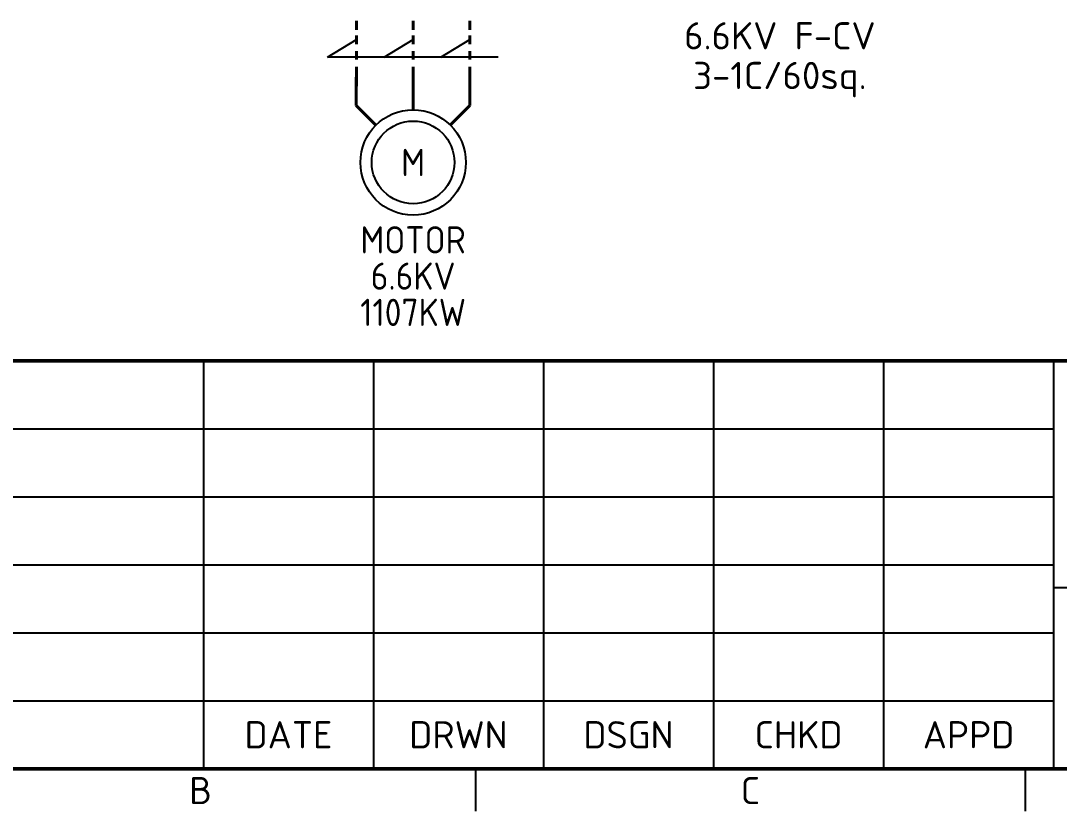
# Model space of a CAD drawing. Header units: millimetres. Extents: x 0 to 556, y 1 to 306.
# Drawn here: x 72.9 to 164.5, y 2.8 to 72.5 of the extents above; entities that cross this region are included whole.
import ezdxf
from ezdxf.enums import TextEntityAlignment as Align

# ---------------------------------------------------------------- set-up
doc = ezdxf.new("R2010")
doc.units = ezdxf.units.MM
doc.linetypes.add('ACAD_ISO12W100', pattern=[21, 12, -3, 0, -3, 0, -3])
doc.layers.add('BUS&POWER CABLE', color=2, linetype='Continuous', lineweight=40)
doc.layers.add('Sheet Out Line', color=2, linetype='Continuous', lineweight=50)
for name, color, linetype in [('MISC', 7, 'Continuous'), ('Sheet Line', 3, 'Continuous'), ('Sheet Text', 2, 'Continuous'), ('SYMS', 7, 'Continuous')]:
    doc.layers.add(name, color=color, linetype=linetype)
doc.styles.add('WD', font='ISOCP2.shx')
doc.styles.add('WD_IEC', font='ISOCP2.shx', dxfattribs={"width": 1.1, "height": 2.4, "bigfont": 'whgtxt.shx'})

# ---------------------------------------------------------------- blocks, each defined once
blk = doc.blocks.new('VONF2C3')
at = {"color": 3, "lineweight": -3}
for p, q in [((-2.542, -3.209), (0, -1.645)), ((2.458, -3.209), (5, -1.645)), ((7.458, -3.209), (10, -1.645)), ((12.5, -3.209), (-2.542, -3.209))]:
    blk.add_line(p, q, dxfattribs=at)
at = {"layer": 'BUS&POWER CABLE'}
for p, q in [((0, 0), (0, -0.792)), ((5, 0), (5, -0.792)), ((10, 0), (10, -0.792)), ((0, -1.301), (0, -2.065)), ((5, -1.301), (5, -2.065)), ((10, -1.301), (10, -2.065)), ((0, -2.671), (0, -3.421)), ((5, -2.671), (5, -3.421)), ((10, -2.671), (10, -3.421)), ((0, -4.073), (0, -5.77)), ((5, -4.073), (5, -5.77)), ((10, -4.073), (10, -5.77))]:
    blk.add_line(p, q, dxfattribs=at)
at = {"style": 'WD', "flags": 1}
for tag, p in [('X2TERM01', (0, 0)), ('X2TERM03', (5, 0)), ('X2TERM05', (10, 0)), ('X8TERM02', (0, -5.77)), ('X8TERM04', (5, -5.77)), ('X8TERM06', (10, -5.77))]:
    blk.add_attdef(tag, p, '', height=0.08, dxfattribs=at)
blk = doc.blocks.new('VMOTOR_3S')
at = {"color": 2, "lineweight": 40}
for p, q in [((-5, 7.513), (-5, 5.013)), ((5, 7.513), (5, 5.013)), ((-5, 5.013), (-3.272, 3.281)), ((5, 5.013), (3.286, 3.287))]:
    blk.add_line(p, q, dxfattribs=at)
blk.add_line((0, 0), (0.01, -0.01))
for radius in [4.648, 3.648]:
    blk.add_circle((0.01, -0.01), radius)
at = {"style": 'WD_IEC', "flags": 1}
for tag, p in [('X2TERM01', (-5, 7.513)), ('X2TERM03', (5, 7.513)), ('X2TERM02', (0, 4.638))]:
    blk.add_attdef(tag, p, '', height=0.32, dxfattribs=at)
at = {"style": 'WD'}
for tag, p in [('TEXT1', (0.01, -0.01)), ('TEXT2', (0.01, -6.842)), ('TEXT3', (0.01, -10.042)), ('TEXT4', (0.01, -13.242)), ('TEXT5', (0.01, -16.442))]:
    blk.add_attdef(tag, text='', height=2.4, dxfattribs=at).set_placement(p, align=Align.MIDDLE_CENTER)
at = {"style": 'WD_IEC', "flags": 1}
for tag, p in [('INST', (-6.382, -1.866)), ('LOC', (-6.321, -3.039)), ('TAG1', (-6.026, -4.764))]:
    blk.add_attdef(tag, text='', height=1, dxfattribs=at).set_placement(p, align=Align.RIGHT)
blk = doc.blocks.new('LSSA3')
at = {"layer": 'Sheet Line'}
for p, q in [((89, 42.5), (89, 6.5)), ((104, 42.5), (104, 6.5)), ((119, 42.5), (119, 6.5)), ((134, 42.5), (134, 6.5)), ((149, 42.5), (149, 6.5)), ((164, 42.5), (164, 6.5)), ((16, 36.5), (164, 36.5)), ((16, 30.5), (164, 30.5)), ((16, 24.5), (164, 24.5)), ((164, 22.5), (404, 22.5)), ((16, 18.5), (164, 18.5)), ((16, 12.5), (164, 12.5)), ((113, 6.5), (113, 2.75)), ((161.5, 6.5), (161.5, 2.75))]:
    blk.add_line(p, q, dxfattribs=at)
at = {"layer": 'Sheet Out Line'}
blk.add_line((16, 42.5), (404, 42.5), dxfattribs=at)
blk.add_lwpolyline([(16, 6.5), (404, 6.5), (404, 283.5), (16, 283.5)], close=True, dxfattribs=at)
at = {"style": 'WD_IEC', "width": 1.1}
for tag, height, p in [('DESC4', 2.4, (57.5, 39.5)), ('CUSTOMERS31', 3.8, (219, 38)), ('TITLE1', 3.6, (333, 37.5)), ('CUSTOMERS21', 3.8, (219, 35.25)), ('DESC3', 2.4, (57.5, 33.5)), ('CUSTOMERS32', 3.8, (219, 32.5)), ('TITLE2', 3.6, (333, 32.5)), ('CUSTOMERS22', 3.8, (219, 29.75)), ('RN', 3.5, (398, 28.75)), ('DESC2', 2.4, (57.5, 27.5)), ('CUSTOMERS33', 3.8, (219, 27)), ('TITLE3', 3.6, (333, 27.5)), ('DESC1', 2.4, (57.5, 21.5)), ('WORKNO', 3.5, (365.5, 18.5)), ('FILE', 2.4, (314, 18.5)), ('DESC0', 2.4, (57.5, 15.5)), ('SHN', 2.4, (395, 12)), ('TSH', 2.4, (401, 9))]:
    blk.add_attdef(tag, text='', height=height, dxfattribs=at).set_placement(p, align=Align.MIDDLE_CENTER)
at = {"style": 'WD_IEC'}
for tag, p in [('DATE4', (96.5, 39.5)), ('DRWN4', (111.5, 39.5)), ('DSGN4', (126.5, 39.5)), ('CHKD4', (141.5, 39.5)), ('APPD4', (156.5, 39.5)), ('DATE3', (96.5, 33.5)), ('DRWN3', (111.5, 33.5)), ('DSGN3', (126.5, 33.5)), ('CHKD3', (141.5, 33.5)), ('APPD3', (156.5, 33.5)), ('DATE2', (96.5, 27.5)), ('DRWN2', (111.5, 27.5)), ('DSGN2', (126.5, 27.5)), ('CHKD2', (141.5, 27.5)), ('APPD2', (156.5, 27.5)), ('DATE1', (96.5, 21.5)), ('DRWN1', (111.5, 21.5)), ('DSGN1', (126.5, 21.5)), ('CHKD1', (141.5, 21.5)), ('APPD1', (156.5, 21.5)), ('DATE0', (96.5, 15.5)), ('DRWN0', (111.5, 15.5)), ('DSGN0', (126.5, 15.5)), ('CHKD0', (141.5, 15.5)), ('APPD0', (156.5, 15.5))]:
    blk.add_attdef(tag, text='', height=2.4, dxfattribs=at).set_placement(p, align=Align.MIDDLE_CENTER)
at = {"style": 'WD_IEC', "width": 1.1}
for tag, p in [('DWG1ST', (345, 10.5)), ('DWGNO', (373.491, 10.5))]:
    blk.add_attdef(tag, text='', height=3.5, dxfattribs=at).set_placement(p, align=Align.MIDDLE_LEFT)
at = {"style": 'WD_IEC', "width": 1.1, "flags": 9}
blk.add_attdef('WD_TB', (0, 0), '', height=2.4, dxfattribs=at)
at = {"layer": 'Sheet Text', "style": 'WD_IEC', "width": 1.1}
for s, p in [('DATE', (96.5, 9.5)), ('DRWN', (111.5, 9.5)), ('DSGN', (126.5, 9.5)), ('CHKD', (141.5, 9.5)), ('APPD', (156.5, 9.5))]:
    blk.add_text(s, height=2.4, dxfattribs=at).set_placement(p, align=Align.MIDDLE_CENTER)
for s, p in [('B', (88.75, 3.375)), ('C', (137.25, 3.375))]:
    blk.add_text(s, height=2.4, dxfattribs=at).set_placement(p, align=Align.CENTER)

msp = doc.modelspace()

# ---------------------------------------------------------------- linework, layer by layer
at = {"layer": 'BUS&POWER CABLE'}
msp.add_line((107.49, 66.74), (107.49, 64.648), dxfattribs=at)

# ---------------------------------------------------------------- block references
at = {"layer": 'SYMS'}
msp.add_blockref('LSSA3', (0, 0), dxfattribs=at)
at = {"layer": 'SYMS', "linetype": 'ACAD_ISO12W100'}
msp.add_blockref('VONF2C3', (102.5, 72.5), dxfattribs=at)
at = {"layer": 'SYMS'}
ref = msp.add_blockref('VMOTOR_3S', (107.49, 60.01), dxfattribs=at)
ref.add_attrib('TEXT4', '1107KW', dxfattribs={"layer": 'MISC', "height": 2.4, "style": 'WD'}).set_placement((107.5, 46.769), align=Align.MIDDLE_CENTER)
ref.add_attrib('TEXT3', '6.6KV', dxfattribs={"layer": 'MISC', "height": 2.4, "style": 'WD'}).set_placement((107.5, 49.969), align=Align.MIDDLE_CENTER)
ref.add_attrib('TEXT2', 'MOTOR', dxfattribs={"layer": 'MISC', "height": 2.4, "style": 'WD'}).set_placement((107.5, 53.169), align=Align.MIDDLE_CENTER)
ref.add_attrib('TEXT1', 'M', dxfattribs={"layer": 'MISC', "height": 2.4, "style": 'WD'}).set_placement((107.5, 60), align=Align.MIDDLE_CENTER)

# ---------------------------------------------------------------- texts
at = {"linetype": 'Continuous', "insert": (139.851, 65.741), "char_height": 2.4, "width": 45.2169, "attachment_point": 8, "line_spacing_factor": 0.875, "style": 'WD_IEC'}
msp.add_mtext('6.6KV F-CV\\P3-1C/60sq.', dxfattribs=at)

doc.saveas('drawing.dxf')
